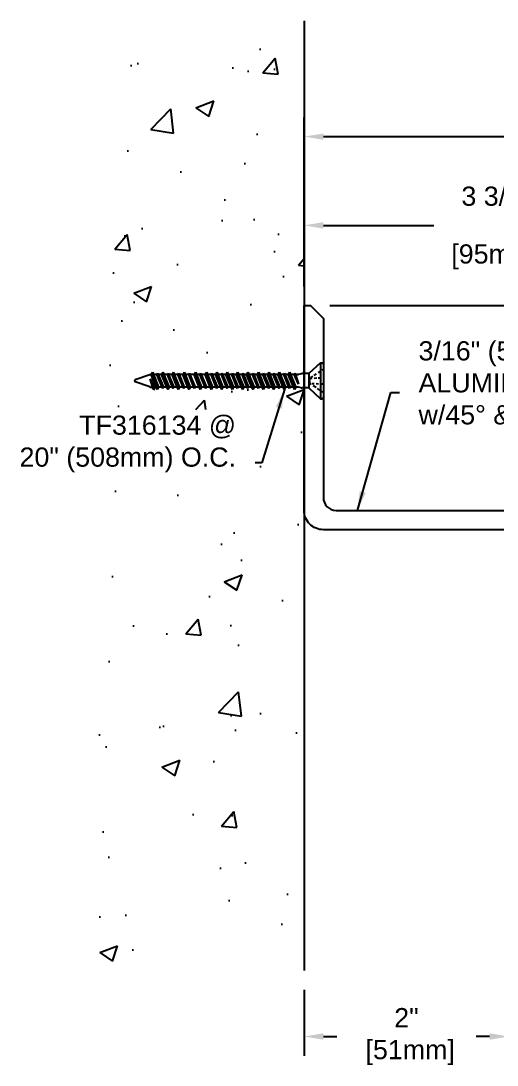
# Model space of a CAD drawing. Header units: inches. Extents: x 3.1 to 36, y -1.1 to 9.4.
# Drawn here: x 3.07 to 7.73, y -0.92 to 9.28 of the extents above; entities that cross this region are included whole.
import ezdxf

# ---------------------------------------------------------------- set-up
doc = ezdxf.new("R2010")
doc.units = ezdxf.units.IN
doc.header["$MEASUREMENT"] = 0
for name, color, linetype in [('Anchors', 4, 'Continuous'), ('Conditions', 1, 'Continuous'), ('Dimensions', 3, 'Continuous'), ('Metals', 7, 'Continuous'), ('Text', 2, 'Continuous')]:
    doc.layers.add(name, color=color, linetype=linetype)
doc.styles.add('Arial', font='arial.ttf')
doc.dimstyles.new('Arial', dxfattribs={"dimtxt": 0.1875, "dimasz": 0.1875, "dimexe": 0.1875, "dimexo": 0.1875, "dimgap": 0.1875, "dimtad": 0, "dimtih": 1, "dimtoh": 1, "dimdec": 4, "dimzin": 0, "dimdsep": 46, "dimlunit": 4, "dimtxsty": 'Arial', "dimcen": 0.1875, "dimadec": 0, "dimazin": 0, "dimtfac": 1, "dimtdec": 4, "dimtofl": 0, "dimtmove": 0, "dimatfit": 3, "dimfxl": 0, "dimfrac": 2, "dimtolj": 1, "dimtzin": 0, "dimarcsym": 0})

# ---------------------------------------------------------------- blocks, each defined once
blk = doc.blocks.new('*D8')
at = {"layer": 'Defpoints', "color": 0}
for p in [(11.432, 8.152), (5.842, 6.5), (11.432, 4.5)]:
    blk.add_point(p, dxfattribs=at)
at = {"layer": 'Dimensions', "color": 0, "lineweight": -2}
for p, q in [((5.842, 6.688), (5.842, 8.339)), ((11.432, 4.688), (11.432, 8.339)), ((6.03, 8.152), (7.958, 8.152)), ((11.245, 8.152), (9.317, 8.152))]:
    blk.add_line(p, q, dxfattribs=at)
at = {"layer": 'Dimensions', "color": 0}
for points in [[(6.03, 8.183), (6.03, 8.121), (5.842, 8.152)], [(11.245, 8.183), (11.245, 8.121), (11.432, 8.152)]]:
    blk.add_solid(points, dxfattribs=at)
at = {"layer": 'Dimensions', "color": 0, "char_height": 0.1875, "attachment_point": 5, "style": 'Arial'}
for s, insert in [('\\A1;5 9/16"', (8.637, 8.436)), ('\\A1;[142mm]', (8.637, 7.844))]:
    blk.add_mtext(s, dxfattribs=dict(at, insert=insert))
blk = doc.blocks.new('*D9')
at = {"layer": 'Defpoints', "color": 0}
for p in [(9.592, 7.285), (5.842, 6.5), (9.592, 4.373)]:
    blk.add_point(p, dxfattribs=at)
at = {"layer": 'Dimensions', "color": 0, "lineweight": -2}
for p, q in [((5.842, 6.688), (5.842, 7.472)), ((9.592, 4.56), (9.592, 7.472)), ((6.03, 7.285), (7.11, 7.285)), ((9.405, 7.285), (8.324, 7.285))]:
    blk.add_line(p, q, dxfattribs=at)
at = {"layer": 'Dimensions', "color": 0}
for points in [[(6.03, 7.316), (6.03, 7.253), (5.842, 7.285)], [(9.405, 7.316), (9.405, 7.253), (9.592, 7.285)]]:
    blk.add_solid(points, dxfattribs=at)
at = {"layer": 'Dimensions', "color": 0, "char_height": 0.1875, "attachment_point": 5, "style": 'Arial'}
for s, insert in [('\\A1;3 3/4"', (7.717, 7.569)), ('\\A1;[95mm]', (7.717, 6.977))]:
    blk.add_mtext(s, dxfattribs=dict(at, insert=insert))
blk = doc.blocks.new('*D10')
at = {"layer": 'Defpoints', "color": 0}
for p in [(5.842, 0), (7.842, 0), (7.842, -0.644)]:
    blk.add_point(p, dxfattribs=at)
at = {"layer": 'Dimensions', "color": 0, "lineweight": -2}
for p, q in [((5.842, -0.188), (5.842, -0.831)), ((7.842, -0.188), (7.842, -0.831)), ((6.03, -0.644), (6.163, -0.644)), ((7.655, -0.644), (7.522, -0.644))]:
    blk.add_line(p, q, dxfattribs=at)
at = {"layer": 'Dimensions', "color": 0}
for points in [[(6.03, -0.612), (6.03, -0.675), (5.842, -0.644)], [(7.655, -0.612), (7.655, -0.675), (7.842, -0.644)]]:
    blk.add_solid(points, dxfattribs=at)
at = {"layer": 'Dimensions', "color": 0, "insert": (6.842, -0.644), "char_height": 0.1875, "attachment_point": 5, "style": 'Arial'}
blk.add_mtext('\\A1;2"\\P [51mm]', dxfattribs=at)
blk = doc.blocks.new('*D19')
at = {"layer": 'Defpoints', "color": 0}
for p in [(5.905, 6.5), (11.432, 4.5), (12.105, 4.5)]:
    blk.add_point(p, dxfattribs=at)
at = {"layer": 'Dimensions', "color": 0, "lineweight": -2}
for p, q in [((6.092, 6.5), (12.293, 6.5)), ((12.105, 6.312), (12.105, 5.964)), ((12.105, 4.688), (12.105, 5.036)), ((11.62, 4.5), (12.293, 4.5))]:
    blk.add_line(p, q, dxfattribs=at)
at = {"layer": 'Dimensions', "color": 0}
for points in [[(12.074, 6.312), (12.136, 6.312), (12.105, 6.5)], [(12.074, 4.688), (12.136, 4.688), (12.105, 4.5)]]:
    blk.add_solid(points, dxfattribs=at)
at = {"layer": 'Dimensions', "color": 0, "insert": (12.105, 5.5), "char_height": 0.1875, "attachment_point": 5, "style": 'Arial'}
blk.add_mtext('\\A1;2"\\P [51mm]', dxfattribs=at)
blk = doc.blocks.new('TF316134')
for p, q in [((-0.163, 0), (0.163, 0)), ((-0.104, -0.013), (-0.113, 0)), ((-0.176, -0.029), (-0.175, -0.01)), ((-0.176, -0.029), (0.176, -0.029)), ((-0.176, -0.029), (-0.07, -0.141)), ((-0.082, -0.047), (-0.091, -0.032)), ((-0.053, -0.09), (-0.069, -0.066)), ((-0.031, -0.005), (-0.031, 0)), ((-0.03, -0.026), (-0.03, -0.019)), ((-0.028, -0.051), (-0.029, -0.032)), ((-0.026, -0.091), (-0.028, -0.065)), ((0.025, -0.11), (0.026, -0.09)), ((0.027, -0.07), (0.029, -0.048)), ((0.03, -0.026), (0.031, -0.008)), ((0.066, -0.071), (0.049, -0.098)), ((0.07, -0.141), (0.176, -0.029)), ((0.09, -0.035), (0.075, -0.058)), ((0.11, -0.005), (0.098, -0.022)), ((0.176, -0.029), (0.175, -0.01)), ((-0.07, -0.141), (0.07, -0.141)), ((-0.07, -0.141), (-0.07, -0.208)), ((-0.031, -0.125), (-0.044, -0.104)), ((-0.024, -0.126), (-0.025, -0.11)), ((-0.024, -0.135), (-0.011, -0.135)), ((-0.002, -0.135), (0.018, -0.135)), ((0.037, -0.115), (0.024, -0.135)), ((0.024, -0.135), (0.025, -0.125)), ((0.07, -0.141), (0.07, -0.208)), ((-0.086, -0.33), (0.086, -0.28)), ((-0.074, -0.28), (0.032, -0.243)), ((-0.074, -0.28), (-0.062, -0.273)), ((-0.074, -0.28), (-0.062, -0.286)), ((-0.069, -0.218), (-0.063, -0.244)), ((-0.062, -0.273), (0.032, -0.243)), ((0.032, -0.243), (-0.062, -0.286)), ((-0.062, -0.253), (-0.062, -0.273)), ((0.062, -0.267), (-0.062, -0.317)), ((-0.062, -0.286), (-0.062, -0.317)), ((0.062, -0.293), (-0.062, -0.343)), ((0.062, -0.253), (0.062, -0.267)), ((0.086, -0.28), (0.062, -0.267)), ((0.086, -0.28), (0.062, -0.293)), ((0.062, -0.293), (0.062, -0.324)), ((0.069, -0.218), (0.063, -0.244)), ((-0.086, -0.33), (-0.062, -0.317)), ((-0.086, -0.33), (-0.062, -0.343)), ((-0.086, -0.432), (0.086, -0.381)), ((-0.074, -0.381), (0.074, -0.33)), ((-0.074, -0.381), (-0.062, -0.375)), ((-0.074, -0.381), (-0.062, -0.387)), ((-0.062, -0.375), (0.062, -0.324)), ((0.062, -0.337), (-0.062, -0.387)), ((-0.062, -0.343), (-0.062, -0.375)), ((0.062, -0.368), (-0.062, -0.419)), ((-0.062, -0.387), (-0.062, -0.419)), ((0.062, -0.394), (-0.062, -0.445)), ((0.074, -0.33), (0.062, -0.324)), ((0.074, -0.33), (0.062, -0.337)), ((0.062, -0.337), (0.062, -0.368)), ((0.086, -0.381), (0.062, -0.368)), ((0.086, -0.381), (0.062, -0.394)), ((0.062, -0.394), (0.062, -0.426)), ((-0.086, -0.432), (-0.062, -0.419)), ((-0.086, -0.432), (-0.062, -0.445)), ((-0.086, -0.533), (0.086, -0.483)), ((-0.074, -0.483), (0.074, -0.432)), ((-0.074, -0.483), (-0.062, -0.477)), ((-0.074, -0.483), (-0.062, -0.489)), ((-0.062, -0.477), (0.062, -0.426)), ((0.062, -0.438), (-0.062, -0.489)), ((-0.062, -0.445), (-0.062, -0.477)), ((0.062, -0.47), (-0.062, -0.521)), ((-0.062, -0.489), (-0.062, -0.521)), ((0.062, -0.496), (-0.062, -0.546)), ((0.074, -0.432), (0.062, -0.426)), ((0.074, -0.432), (0.062, -0.438)), ((0.062, -0.438), (0.062, -0.47)), ((0.086, -0.483), (0.062, -0.47)), ((0.086, -0.483), (0.062, -0.496)), ((0.062, -0.496), (0.062, -0.527)), ((-0.086, -0.533), (-0.062, -0.521)), ((-0.086, -0.533), (-0.062, -0.546)), ((-0.086, -0.635), (0.086, -0.584)), ((-0.074, -0.584), (0.074, -0.533)), ((-0.074, -0.584), (-0.062, -0.578)), ((-0.074, -0.584), (-0.062, -0.59)), ((-0.062, -0.578), (0.062, -0.527)), ((0.062, -0.54), (-0.062, -0.59)), ((-0.062, -0.546), (-0.062, -0.578)), ((0.062, -0.571), (-0.062, -0.622)), ((-0.062, -0.59), (-0.062, -0.622)), ((0.062, -0.597), (-0.062, -0.648)), ((0.074, -0.533), (0.062, -0.527)), ((0.074, -0.533), (0.062, -0.54)), ((0.062, -0.54), (0.062, -0.571)), ((0.086, -0.584), (0.062, -0.571)), ((0.086, -0.584), (0.062, -0.597)), ((0.062, -0.597), (0.062, -0.629)), ((-0.086, -0.635), (-0.062, -0.622)), ((-0.086, -0.635), (-0.062, -0.648)), ((-0.086, -0.737), (0.086, -0.686)), ((-0.074, -0.686), (0.074, -0.635)), ((-0.074, -0.686), (-0.062, -0.68)), ((-0.074, -0.686), (-0.062, -0.692)), ((-0.062, -0.68), (0.062, -0.629)), ((0.062, -0.641), (-0.062, -0.692)), ((-0.062, -0.648), (-0.062, -0.68)), ((0.062, -0.673), (-0.062, -0.724)), ((-0.062, -0.692), (-0.062, -0.724)), ((0.062, -0.699), (-0.062, -0.75)), ((0.074, -0.635), (0.062, -0.629)), ((0.074, -0.635), (0.062, -0.641)), ((0.062, -0.641), (0.062, -0.673)), ((0.086, -0.686), (0.062, -0.673)), ((0.086, -0.686), (0.062, -0.699)), ((0.062, -0.699), (0.062, -0.73)), ((-0.086, -0.737), (-0.062, -0.724)), ((-0.086, -0.737), (-0.062, -0.75)), ((-0.086, -0.838), (0.086, -0.787)), ((-0.074, -0.787), (0.074, -0.737)), ((-0.074, -0.787), (-0.062, -0.781)), ((-0.074, -0.787), (-0.062, -0.794)), ((-0.062, -0.781), (0.062, -0.73)), ((0.062, -0.743), (-0.062, -0.794)), ((-0.062, -0.75), (-0.062, -0.781)), ((0.062, -0.774), (-0.062, -0.825)), ((-0.062, -0.794), (-0.062, -0.825)), ((0.062, -0.8), (-0.062, -0.851)), ((0.074, -0.737), (0.062, -0.73)), ((0.074, -0.737), (0.062, -0.743)), ((0.062, -0.743), (0.062, -0.774)), ((0.086, -0.787), (0.062, -0.774)), ((0.086, -0.787), (0.062, -0.8)), ((0.062, -0.8), (0.062, -0.832)), ((-0.086, -0.838), (-0.062, -0.825)), ((-0.086, -0.838), (-0.062, -0.851)), ((-0.086, -0.94), (0.086, -0.889)), ((-0.074, -0.889), (0.074, -0.838)), ((-0.074, -0.889), (-0.062, -0.883)), ((-0.074, -0.889), (-0.062, -0.895)), ((-0.062, -0.883), (0.062, -0.832)), ((0.062, -0.844), (-0.062, -0.895)), ((-0.062, -0.851), (-0.062, -0.883)), ((0.062, -0.876), (-0.062, -0.927)), ((-0.062, -0.895), (-0.062, -0.927)), ((0.062, -0.902), (-0.062, -0.953)), ((0.074, -0.838), (0.062, -0.832)), ((0.074, -0.838), (0.062, -0.844)), ((0.062, -0.844), (0.062, -0.876)), ((0.086, -0.889), (0.062, -0.876)), ((0.086, -0.889), (0.062, -0.902)), ((0.062, -0.902), (0.062, -0.934)), ((-0.086, -0.94), (-0.062, -0.927)), ((-0.086, -0.94), (-0.062, -0.953)), ((-0.086, -1.041), (0.086, -0.991)), ((-0.074, -0.991), (0.074, -0.94)), ((-0.074, -0.991), (-0.062, -0.984)), ((-0.074, -0.991), (-0.062, -0.997)), ((-0.062, -0.984), (0.062, -0.934)), ((0.062, -0.946), (-0.062, -0.997)), ((-0.062, -0.953), (-0.062, -0.984)), ((0.062, -0.978), (-0.062, -1.028)), ((-0.062, -0.997), (-0.062, -1.028)), ((0.062, -1.003), (-0.062, -1.054)), ((0.074, -0.94), (0.062, -0.934)), ((0.074, -0.94), (0.062, -0.946)), ((0.062, -0.946), (0.062, -0.978)), ((0.086, -0.991), (0.062, -0.978)), ((0.086, -0.991), (0.062, -1.003)), ((0.062, -1.003), (0.062, -1.035)), ((-0.086, -1.041), (-0.062, -1.028)), ((-0.086, -1.041), (-0.062, -1.054)), ((-0.086, -1.143), (0.086, -1.092)), ((-0.074, -1.092), (0.074, -1.041)), ((-0.074, -1.092), (-0.062, -1.086)), ((-0.074, -1.092), (-0.062, -1.098)), ((-0.062, -1.086), (0.062, -1.035)), ((0.062, -1.047), (-0.062, -1.098)), ((-0.062, -1.054), (-0.062, -1.086)), ((0.062, -1.079), (-0.062, -1.13)), ((-0.062, -1.098), (-0.062, -1.13)), ((0.062, -1.105), (-0.062, -1.156)), ((0.074, -1.041), (0.062, -1.035)), ((0.074, -1.041), (0.062, -1.047)), ((0.062, -1.047), (0.062, -1.079)), ((0.086, -1.092), (0.062, -1.079)), ((0.086, -1.092), (0.062, -1.105)), ((0.062, -1.105), (0.062, -1.137)), ((0.062, -1.111), (0.062, -1.143)), ((-0.086, -1.143), (-0.062, -1.13)), ((-0.086, -1.143), (-0.062, -1.156)), ((-0.086, -1.251), (0.086, -1.2)), ((-0.074, -1.2), (0.074, -1.149)), ((-0.074, -1.2), (-0.062, -1.194)), ((-0.074, -1.2), (-0.062, -1.206)), ((-0.062, -1.194), (0.062, -1.143)), ((0.062, -1.155), (-0.062, -1.206)), ((-0.062, -1.156), (-0.062, -1.182)), ((-0.062, -1.182), (-0.062, -1.681)), ((0.062, -1.187), (-0.062, -1.238)), ((0.062, -1.213), (-0.062, -1.264)), ((0.074, -1.149), (0.062, -1.143)), ((0.074, -1.149), (0.062, -1.155)), ((0.062, -1.149), (0.062, -1.182)), ((0.062, -1.155), (0.062, -1.187)), ((0.062, -1.182), (0.062, -1.681)), ((0.086, -1.2), (0.062, -1.187)), ((0.086, -1.2), (0.062, -1.213)), ((0.062, -1.221), (0.062, -1.253)), ((-0.086, -1.251), (-0.062, -1.238)), ((-0.086, -1.251), (-0.062, -1.264)), ((-0.086, -1.361), (0.086, -1.31)), ((-0.074, -1.31), (0.074, -1.259)), ((-0.074, -1.31), (-0.062, -1.304)), ((-0.074, -1.31), (-0.062, -1.316)), ((-0.062, -1.304), (0.062, -1.253)), ((0.062, -1.265), (-0.062, -1.316)), ((0.062, -1.297), (-0.062, -1.348)), ((0.062, -1.323), (-0.062, -1.374)), ((0.074, -1.259), (0.062, -1.253)), ((0.074, -1.259), (0.062, -1.265)), ((0.062, -1.265), (0.062, -1.297)), ((0.086, -1.31), (0.062, -1.297)), ((0.086, -1.31), (0.062, -1.323)), ((-0.086, -1.361), (-0.062, -1.348)), ((-0.086, -1.361), (-0.062, -1.374)), ((-0.086, -1.467), (0.086, -1.416)), ((-0.074, -1.416), (0.074, -1.365)), ((-0.074, -1.416), (-0.062, -1.41)), ((-0.074, -1.416), (-0.062, -1.422)), ((-0.062, -1.41), (0.062, -1.359)), ((0.062, -1.371), (-0.062, -1.422)), ((0.062, -1.403), (-0.062, -1.454)), ((0.062, -1.429), (-0.062, -1.479)), ((0.062, -1.327), (0.062, -1.359)), ((0.074, -1.365), (0.062, -1.359)), ((0.074, -1.365), (0.062, -1.371)), ((0.062, -1.371), (0.062, -1.403)), ((0.086, -1.416), (0.062, -1.403)), ((0.086, -1.416), (0.062, -1.429)), ((-0.086, -1.467), (-0.062, -1.454)), ((-0.086, -1.467), (-0.062, -1.479)), ((-0.086, -1.569), (0.086, -1.518)), ((-0.074, -1.518), (0.074, -1.467)), ((-0.074, -1.518), (-0.062, -1.512)), ((-0.074, -1.518), (-0.062, -1.524)), ((-0.062, -1.512), (0.062, -1.461)), ((0.062, -1.473), (-0.062, -1.524)), ((0.062, -1.505), (-0.062, -1.556)), ((0.062, -1.531), (-0.062, -1.582)), ((0.062, -1.429), (0.062, -1.461)), ((0.074, -1.467), (0.062, -1.461)), ((0.074, -1.467), (0.062, -1.473)), ((0.062, -1.473), (0.062, -1.505)), ((0.086, -1.518), (0.062, -1.505)), ((0.086, -1.518), (0.062, -1.531)), ((-0.086, -1.569), (-0.062, -1.556)), ((-0.086, -1.569), (-0.062, -1.582)), ((-0.086, -1.671), (0.086, -1.62)), ((-0.074, -1.62), (0.074, -1.569)), ((-0.074, -1.62), (-0.062, -1.614)), ((-0.074, -1.62), (-0.062, -1.626)), ((-0.062, -1.614), (0.062, -1.563)), ((0.062, -1.576), (-0.062, -1.626)), ((0.062, -1.607), (-0.062, -1.658)), ((0.062, -1.532), (0.062, -1.563)), ((0.074, -1.569), (0.062, -1.563)), ((0.074, -1.569), (0.062, -1.576)), ((0.062, -1.576), (0.062, -1.607)), ((0.086, -1.62), (0.062, -1.607)), ((0.086, -1.62), (0.062, -1.633)), ((-0.086, -1.671), (-0.062, -1.658)), ((-0.086, -1.671), (-0.062, -1.684)), ((0.062, -1.633), (-0.062, -1.684)), ((-0.06, -1.696), (-0.01, -1.839)), ((-0.019, -1.693), (0.077, -1.65)), ((-0.019, -1.693), (0.088, -1.656)), ((0.077, -1.663), (-0.019, -1.693)), ((0.06, -1.696), (0.01, -1.839)), ((0.088, -1.656), (0.077, -1.65)), ((0.088, -1.656), (0.077, -1.663))]:
    blk.add_line(p, q)
for centre, radius, start, end in [((-0.163, -0.011), 0.0112, 90, 175), ((0.163, -0.011), 0.0112, 5, 90), ((-0.023, -0.208), 0.0465, 180, 191.9357), ((-0.109, -0.253), 0.0465, 0, 11.9357), ((0.109, -0.253), 0.0465, 168.0643, 180), ((0.023, -0.208), 0.0465, 348.0643, 0), ((-0.016, -1.681), 0.0465, 180, 199.3058), ((0.016, -1.681), 0.0465, 340.6942, 0), ((0, -1.834), 0.0106, 204.1001, 335.8999)]:
    blk.add_arc(centre, radius, start, end)
blk = doc.blocks.new('316alumplt')
blk.add_lwpolyline([(9.592, 4.31), (6.03, 4.31, -0.414214), (5.842, 4.498), (5.842, 6.5), (5.905, 6.5), (6.03, 6.375), (6.03, 4.623, 0.414214), (6.155, 4.498), (8.883, 4.498), (9.592, 4.373)], format="xyb", close=True)

msp = doc.modelspace()

# ---------------------------------------------------------------- hatches: boundary and pattern name
at = {"layer": 'Conditions'}
h = msp.add_hatch(dxfattribs=at)
h.set_pattern_fill('AR-CONC', color=256, scale=0.25, style=0)
h.paths.add_polyline_path([(5.84224, 9.28356), (3.83476, 9.28356), (3.83476, 5.48634), (5.31999, 5.48634), (5.31999, 4.78587), (3.83476, 4.78587), (3.83476, 0), (5.84224, 0), (5.84224, 5.69567), (5.81678, 5.69567), (5.78606, 5.70216, 0.05212645), (5.77644, 5.70317), (5.76307, 5.70317), (5.75015, 5.67917), (5.73722, 5.70317), (5.70553, 5.70317), (5.69937, 5.69172), (5.6932, 5.70317), (5.66151, 5.70317), (5.64858, 5.67917), (5.63566, 5.70317), (5.60397, 5.70317), (5.5978, 5.69172), (5.59164, 5.70317), (5.55995, 5.70317), (5.54702, 5.67917), (5.5341, 5.70317), (5.5024, 5.70317), (5.49624, 5.69172), (5.49008, 5.70317), (5.45838, 5.70317), (5.44546, 5.67917), (5.43253, 5.70317), (5.40084, 5.70317), (5.39468, 5.69172), (5.38851, 5.70317), (5.35682, 5.70317), (5.3439, 5.67917), (5.33097, 5.70317), (5.29928, 5.70317), (5.29312, 5.69172), (5.28695, 5.70317), (5.25526, 5.70317), (5.24233, 5.67917), (5.22941, 5.70317), (5.19772, 5.70317), (5.19155, 5.69172), (5.18539, 5.70317), (5.1537, 5.70317), (5.14077, 5.67917), (5.12785, 5.70317), (5.09615, 5.70317), (5.08999, 5.69172), (5.08383, 5.70317), (5.05213, 5.70317), (5.03921, 5.67917), (5.02628, 5.70317), (4.99459, 5.70317), (4.98843, 5.69172), (4.98226, 5.70317), (4.95057, 5.70317), (4.93765, 5.67917), (4.92472, 5.70317), (4.88671, 5.70317), (4.88055, 5.69172), (4.87438, 5.70317), (4.84269, 5.70317), (4.82977, 5.67917), (4.81684, 5.70317), (4.77658, 5.70317), (4.77042, 5.69172), (4.76426, 5.70317), (4.73256, 5.70317), (4.71964, 5.67917), (4.70671, 5.70317), (4.67095, 5.70317), (4.66479, 5.69172), (4.65862, 5.70317), (4.62693, 5.70317), (4.61401, 5.67917), (4.60108, 5.70317), (4.56869, 5.70317), (4.56253, 5.69172), (4.55636, 5.70317), (4.52467, 5.70317), (4.51174, 5.67917), (4.49882, 5.70317), (4.46643, 5.70317), (4.46026, 5.69172), (4.4541, 5.70317), (4.42241, 5.70317), (4.40948, 5.67917), (4.39656, 5.70317), (4.37294, 5.70317), (4.37947, 5.68865), (4.37331, 5.67721), (4.36715, 5.68865), (4.36248, 5.70317), (4.34111, 5.70317), (4.1926, 5.7552, -0.77412328), (4.1926, 5.77564), (4.34111, 5.82767), (4.34578, 5.82767), (4.3587, 5.85167), (4.37163, 5.82767), (4.40332, 5.82767), (4.40948, 5.83911), (4.41565, 5.82767), (4.44804, 5.82767), (4.46096, 5.85167), (4.47389, 5.82767), (4.50558, 5.82767), (4.51174, 5.83911), (4.51791, 5.82767), (4.5503, 5.82767), (4.56322, 5.85167), (4.57615, 5.82767), (4.60784, 5.82767), (4.61401, 5.83911), (4.62017, 5.82767), (4.65593, 5.82767), (4.66886, 5.85167), (4.68178, 5.82767), (4.71348, 5.82767), (4.71964, 5.83911), (4.7258, 5.82767), (4.76606, 5.82767), (4.77899, 5.85167), (4.79191, 5.82767), (4.8236, 5.82767), (4.82977, 5.83911), (4.83593, 5.82767), (4.84808, 5.82767), (4.87394, 5.82767), (4.88687, 5.85167), (4.89979, 5.82767), (4.93148, 5.82767), (4.93765, 5.83911), (4.94381, 5.82767), (4.9755, 5.82767), (4.98843, 5.85167), (5.00135, 5.82767), (5.03305, 5.82767), (5.03921, 5.83911), (5.04537, 5.82767), (5.07707, 5.82767), (5.08999, 5.85167), (5.10292, 5.82767), (5.13461, 5.82767), (5.14077, 5.83911), (5.14693, 5.82767), (5.17863, 5.82767), (5.19155, 5.85167), (5.20448, 5.82767), (5.23617, 5.82767), (5.24233, 5.83911), (5.2485, 5.82767), (5.28019, 5.82767), (5.29312, 5.85167), (5.30604, 5.82767), (5.33773, 5.82767), (5.3439, 5.83911), (5.35006, 5.82767), (5.38175, 5.82767), (5.39468, 5.85167), (5.4076, 5.82767), (5.4393, 5.82767), (5.44546, 5.83911), (5.45162, 5.82767), (5.48332, 5.82767), (5.49624, 5.85167), (5.50917, 5.82767), (5.54086, 5.82767), (5.54702, 5.83911), (5.55318, 5.82767), (5.58488, 5.82767), (5.5978, 5.85167), (5.61073, 5.82767), (5.64242, 5.82767), (5.64858, 5.83911), (5.65475, 5.82767), (5.68644, 5.82767), (5.69937, 5.85167), (5.71229, 5.82767), (5.74398, 5.82767), (5.75015, 5.83911), (5.75631, 5.82767), (5.77644, 5.82767, 0.05212645), (5.78606, 5.82867), (5.81678, 5.83517), (5.84224, 5.83517), (5.84224, 6.5)])

# ---------------------------------------------------------------- linework, layer by layer
msp.add_line((5.84224, 9.28356), (5.84224, 0), dxfattribs=at)

# ---------------------------------------------------------------- block references
at = {"layer": 'Anchors', "rotation": 270}
msp.add_blockref('TF316134', (6.02974, 5.76542), dxfattribs=at)
at = {"layer": 'Metals'}
msp.add_blockref('316alumplt', (0, 0), dxfattribs=at)

# ---------------------------------------------------------------- texts
at = {"layer": 'Text', "char_height": 0.1875, "style": 'Arial'}
for s, insert, attachment_point in [('3/16" (5mm) BENT\\PALUMINUM PLATE\\Pw/45° & 10° BEVELS', (6.96005, 5.74448), 4), ('TF316134 @\\P20" (508mm) O.C.', (5.17642, 4.86974), 9)]:
    msp.add_mtext(s, dxfattribs=dict(at, insert=insert, attachment_point=attachment_point))

# ---------------------------------------------------------------- dimensions: what is measured, and where the dimension line sits
at = {"layer": 'Dimensions'}
for base, p2, picture, middle in [((11.43224, 8.15185), (11.43224, 4.5), '*D8', (8.63724, 8.15185)), ((9.59224, 7.28468), (9.59224, 4.3725), '*D9', (7.71724, 7.28468))]:
    dim = msp.add_linear_dim(base=base, p1=(5.84224, 6.5), p2=p2, dimstyle='Arial', override={"dimpost": '\\X'}, dxfattribs=at)
    dim.commit()
    dim.dimension.update_dxf_attribs({"geometry": picture, "text_midpoint": middle})
dim = msp.add_linear_dim(base=(12.10512, 4.5), p1=(5.90474, 6.5), p2=(11.43224, 4.5), angle=90, dimstyle='Arial', override={"dimpost": '\\X'}, dxfattribs=at)
dim.commit()
dim.dimension.update_dxf_attribs({"geometry": '*D19', "text_midpoint": (12.10512, 5.5), "dimtype": 160})
dim = msp.add_linear_dim(base=(7.84224, -0.64369), p1=(5.84224, 0), p2=(7.84224, 0), dimstyle='Arial', override={"dimpost": '\\X'}, dxfattribs=at)
dim.commit()
dim.dimension.update_dxf_attribs({"geometry": '*D10', "text_midpoint": (6.84224, -0.64369), "dimtype": 160})

# ---------------------------------------------------------------- leaders
at = {"layer": 'Text', "annotation_type": 0, "has_hookline": 1}
for points, hookline_direction, text_width in [([(5.64858, 5.67917), (5.43002, 4.96349), (5.36392, 4.96349)], 1, 2.08578), ([(6.36323, 4.4975), (6.68974, 5.65073), (6.77255, 5.65073)], 0, 2.45195)]:
    msp.add_leader(points, dimstyle='Arial', override={"dimgap": 0.1875, "dimtad": 0}, dxfattribs=dict(at, hookline_direction=hookline_direction, text_width=text_width))

doc.saveas('drawing.dxf')
